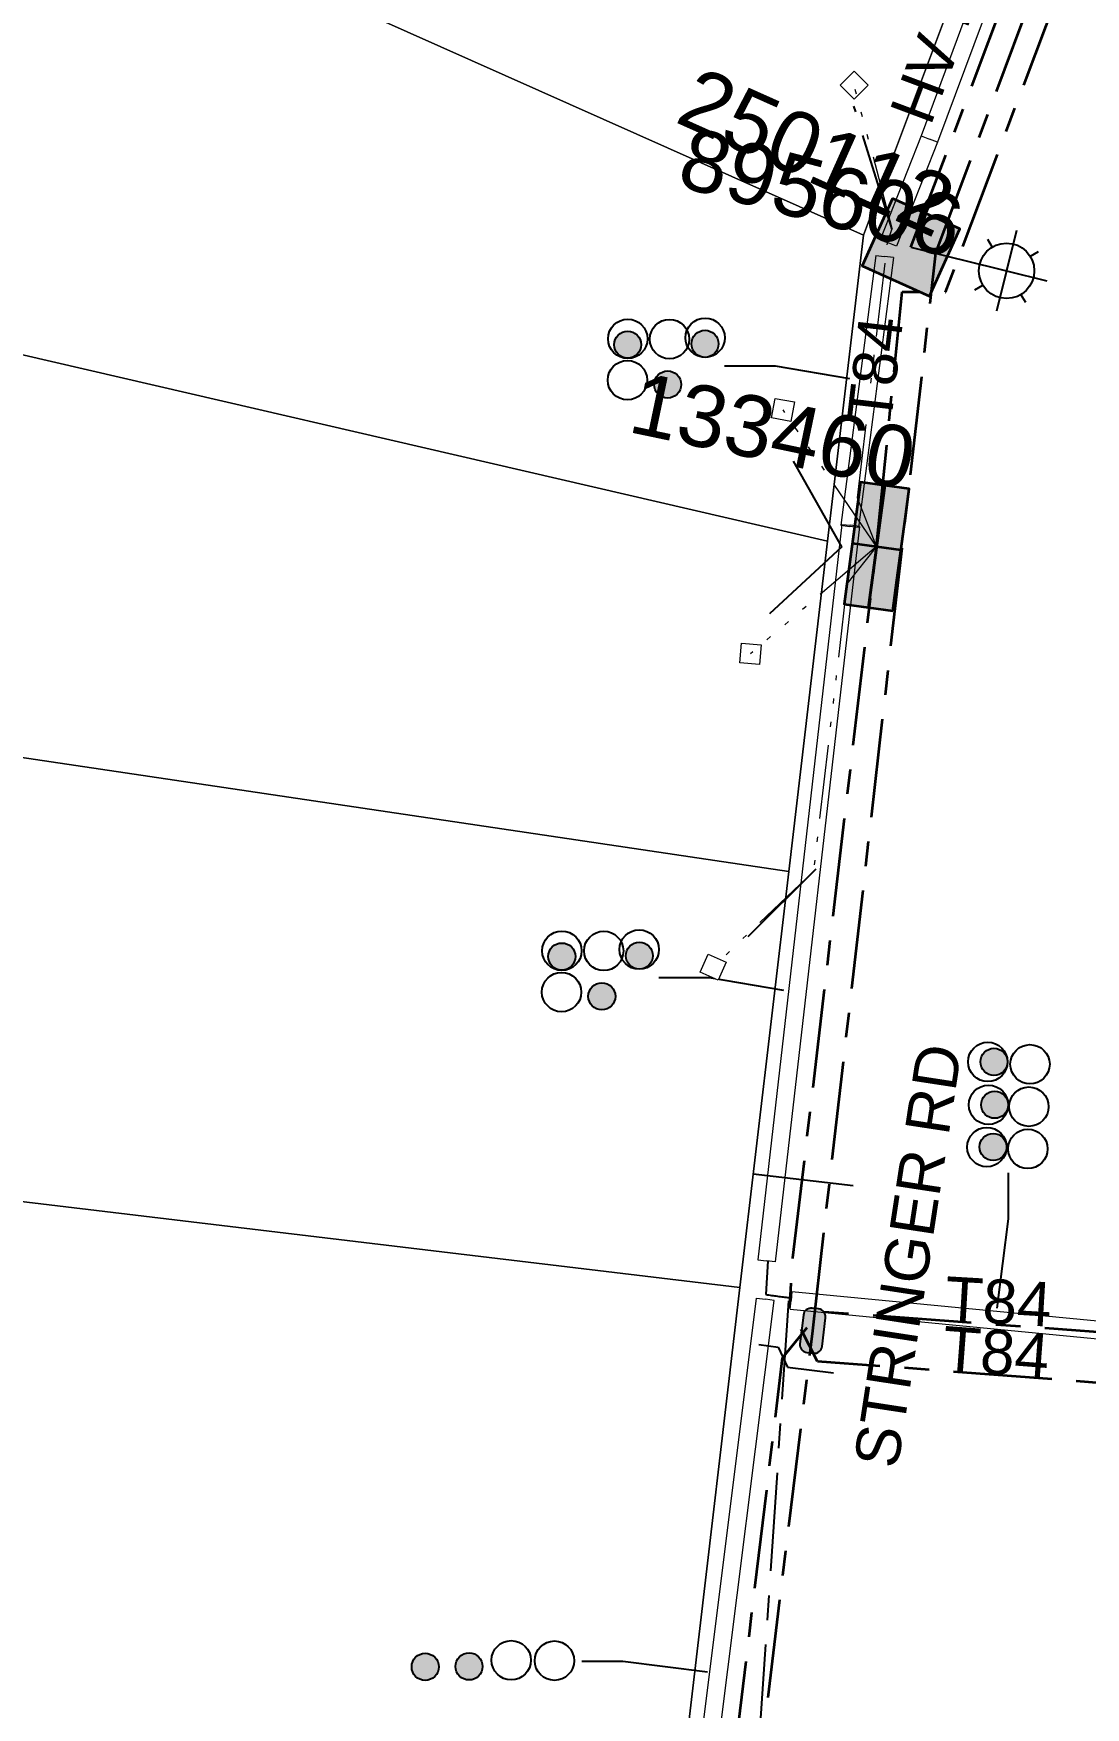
# Model space of a CAD drawing. Header units: metres. Extents: x 308278 to 310511, y 6271134 to 6272874.
# Drawn here: x 309193.8 to 309236.6, y 6272219.7 to 6272287.7 of the extents above; entities that cross this region are included whole.
import ezdxf
from ezdxf.enums import TextEntityAlignment as Align

# ---------------------------------------------------------------- set-up
doc = ezdxf.new("R2010")
doc.units = ezdxf.units.M
doc.set_wipeout_variables(frame=1)
for name, pattern in [('Cable Exist UG', [7, 4, -1, 1, -1]), ('DASHED', [19.05, 12.7, -6.35]), ('DOT', [6.35, 0, -6.35]), ('PHANTOMX2', [6.6, 3, -0.75, 0.2, -0.75, 0.2, -0.75, 0.2, -0.75])]:
    doc.linetypes.add(name, pattern=pattern)
doc.layers.get('0').update_dxf_attribs({"color": 6})
for name, color, linetype, lineweight in [('_User Miscellaneous1', 30, 'Continuous', 13), ('_User_HV_Exist', 1, 'Continuous', 35), ('_User_LV_Exist', 5, 'Continuous', 35), ('_User_SL_Exist', 4, 'Continuous', 35), ('Cadastre Developer_SP_NEW', 92, 'Continuous', 15), ('Cadastre Land Parcels_SP_EXT', 118, 'Continuous', 15), ('Cadastre Roads_SP_EXT', 218, 'Continuous', 15), ('Mains_HV_EXT', 13, 'Continuous', 25), ('Mains_LV_EXT', 163, 'Continuous', 25), ('Mains_LV_SL_EXT', 135, 'Continuous', 25), ('Services_SP_EXT', 42, 'PHANTOMX2', 20)]:
    doc.layers.add(name, color=color, linetype=linetype, lineweight=lineweight)
for name, color, linetype in [('Duct_SP_EXT', 30, 'Continuous'), ('Equip_HV_EXT', 7, 'Continuous'), ('Equip_SP_SL_EXT', 7, 'Continuous'), ('SupportsUG_SP_LV_EXT', 7, 'Continuous'), ('SupportsUG_SP_LV_SL_EXT', 7, 'Continuous'), ('Trench_SP_EXT', 7, 'Continuous')]:
    doc.layers.add(name, color=color, linetype=linetype)
doc.layers.add('UNKNOWN_FEATURES', color=1, linetype='DASHED', plot=False)
doc.styles.add('COLUMN_LABEL', font='arial.ttf', dxfattribs={"height": 2})
doc.styles.add('iecARIAL', font='arial.ttf', dxfattribs={"height": 2})
doc.styles.add('POLE_LABEL', font='arial.ttf', dxfattribs={"height": 2})
doc.styles.add('SL_LABEL', font='arial.ttf', dxfattribs={"height": 2})
doc.styles.get("Standard").update_dxf_attribs({"font": 'arial.ttf'})

# ---------------------------------------------------------------- blocks, each defined once
blk = doc.blocks.new('COLUMN_EXT')
blk.add_hatch(color=256).paths.add_polyline_path([(1.5, -1.5), (1.5, 1.5), (-1.5, 1.5), (-1.5, -1.5)])
blk.add_lwpolyline([(1.5, 1.5), (-1.5, 1.5), (-1.5, -1.5), (1.5, -1.5)], close=True)
at = {"flags": 9}
for tag, p in [('NOTES', (-1.813, 2)), ('STREETNAME', (-1.813, 1.6)), ('LOCATION', (-1.813, 1.4)), ('SUBURB', (-1.813, 1.8)), ('OWNED_BY', (-1.813, 0.6)), ('LEGEND', (-1.813, 1.2)), ('USAGE', (-1.813, 1)), ('STATE', (-1.813, 0.8)), ('COLUMN_TYPE', (-1.813, 0.4))]:
    blk.add_attdef(tag, text='', height=0.2, rotation=180, dxfattribs=at).set_placement(p, align=Align.MIDDLE_LEFT)
at = {"flags": 1}
blk.add_attdef('Z', (-1.813, 2.351), '', height=0.2, rotation=180, dxfattribs=at)
at = {"flags": 9}
for tag, style, p in [('STRUCTURE_PLANT_NUMBER', 'POLE_LABEL', (-1.813, -0.031)), ('STREET_CODE', 'COLUMN_LABEL', (-1.813, 0.2))]:
    blk.add_attdef(tag, text='', height=0.2, rotation=180, dxfattribs=dict(at, style=style)).set_placement(p, align=Align.MIDDLE_LEFT)
at = {"style": 'COLUMN_LABEL', "width": 0.9, "flags": 8}
blk.add_attdef('ASSET_NUM', text='', height=2, rotation=270, dxfattribs=at).set_placement((2, -4), align=Align.MIDDLE_LEFT)
blk = doc.blocks.new('PILLAR_EXT')
blk.add_hatch(color=256).paths.add_polyline_path([(-2.5, 1), (-2.5, -1), (2.5, -1), (2.5, 1)])
for p, q in [((0, 1), (0, -1)), ((-2.5, 0), (2.5, 0))]:
    blk.add_line(p, q)
at = {"ltscale": 10}
blk.add_line((2.5, 0), (-2.5, 0), dxfattribs=at)
blk.add_lwpolyline([(-2.5, -1), (-1.25, -1), (1.25, -1), (2.5, -1), (2.5, 1), (-2.5, 1)], close=True)
at = {"width": 0.9, "flags": 8}
blk.add_attdef('ASSET_NUM', text='', height=2, rotation=90, dxfattribs=at).set_placement((-2, 4), align=Align.MIDDLE_LEFT)
for tag, p, flags in [('OWNED_BY', (0, -0.2), 9), ('STATE', (0, -0.4), 9), ('SUPPORT_TYPE', (0, -0.6), 9), ('USAGE', (0, -0.8), 9), ('LEGEND', (0, -1), 9), ('LOCATION', (0, -1.2), 9), ('NOTES', (0, -1.4), 9), ('STREETNAME', (0, -1.8), 9), ('SUBURB', (0, -2), 1), ('PARENT', (0, -1.6), 9)]:
    blk.add_attdef(tag, p, '', height=0.2, dxfattribs=dict(flags=flags))
blk = doc.blocks.new('DUCT_EXT')
blk.add_circle((0, 0.8), 0.8)
at = {"flags": 1}
blk.add_attdef('Z', (0, 0), '', height=0.2, dxfattribs=at)
at = {"flags": 9}
for tag, p in [('DUCT_CODE', (0, 0)), ('XSECT_TYPE', (0, -0.2)), ('STATE', (0, -0.6)), ('FB_REFERENCE', (0, -0.4)), ('NOTES', (0, -0.8))]:
    blk.add_attdef(tag, text='', height=0.2, dxfattribs=at).set_placement(p, align=Align.MIDDLE_LEFT)
blk = doc.blocks.new('*U479')
at = {"transparency": 33554687, "flags": 9}
for tag, p in [('LRATECODE', (-7.4, 0)), ('LOUTREACHVOCAB', (-7.2, 0)), ('LOUTREACH', (-7, 0)), ('LANTNUMBER', (-6.6, 0)), ('LNEW', (-6.4, 0)), ('LMASTVOCAB', (-6.2, 0)), ('LMAST', (-6, 0)), ('LLAMPVOCAB', (-5.8, 0)), ('LLAMP', (-5.6, 0)), ('LEXIST', (-5.4, 0)), ('LCHARGE3PERCENT', (-5.2, 0)), ('LCHARGE3', (-5, 0)), ('LCHARGE2PERCENT', (-4.8, 0)), ('LCHARGE2', (-4.6, 0)), ('LCHARGE1PERCENT', (-4.4, 0)), ('LCHARGE1', (-4.2, 0)), ('LCATEGORY', (-4, 0)), ('LBRACKETVOCAB', (-3.8, 0)), ('LBRACKET', (-3.6, 0)), ('LKINGHEIGHT', (-3.4, 0)), ('CREPLACE', (-3.2, 0)), ('CREMOVE', (-3, 0)), ('CNUMBER', (-2.8, 0)), ('CNEW', (-2.6, 0)), ('CEXIST', (-2.4, 0)), ('USAGE', (-2.2, 0)), ('STATE', (-2, 0)), ('OWNED_BY', (-1.8, 0)), ('ORIENTATION', (-1.6, 0)), ('OPERATING_VOLTAGE', (-1.4, 0)), ('NO_PHASES', (-1.2, 0)), ('LANTERN_TYPE', (-1, 0)), ('LANTERN_PURPOSE', (-0.8, 0)), ('CONTROL_TYPE', (-0.6, 0)), ('CONSTRUCTED_VOLTAGE', (-0.4, 0))]:
    blk.add_attdef(tag, text='', height=0.001, rotation=270, dxfattribs=at).set_placement(p, align=Align.MIDDLE_LEFT)
at = {"transparency": 33554687, "style": 'SL_LABEL', "flags": 9}
blk.add_attdef('STREET_CODE', text='', height=0.001, rotation=270, dxfattribs=at).set_placement((0.001, 0), align=Align.MIDDLE_LEFT)
at = {"transparency": 33554687, "flags": 1}
blk.add_attdef('Z', (0, 0), '', height=0.001, rotation=270, dxfattribs=at)
at = {"transparency": 33554687, "width": 0.9}
blk.add_attdef('LNUMBER', text='', height=1, dxfattribs=at).set_placement((7, -1), align=Align.MIDDLE_LEFT)
at = {"transparency": 33554687, "flags": 9}
for tag, p in [('LREMOVE', (0, -7.6)), ('LREPLACE', (0, -7.8)), ('LTYPE', (0, -8)), ('LTYPEVOCAB', (0, -8.2)), ('LEGEND', (0, -8.4)), ('SUBURB', (0, -8.6)), ('STREETNAME', (0, -8.8)), ('LOCATION', (0, -9)), ('NOTES', (0, -9.2)), ('MAINTAINED_BY', (0, -9.863))]:
    blk.add_attdef(tag, text='', height=0.001, dxfattribs=at).set_placement(p, align=Align.MIDDLE_LEFT)
blk.add_attdef('OPERATED_BY', (0, -9.607), '', height=0.001, dxfattribs=at)
at = {"linetype": 'DOT', "transparency": 33554687}
blk.add_wipeout([(5.688, 0), (5.061, -1.061), (4, -1.688), (2.939, -1.061), (2.313, 0), (2.939, 1.061), (4, 1.687), (5.061, 1.061)], dxfattribs=at)
at = {"transparency": 33554687}
for p, q in [((4, 1.687), (4, 0)), ((2.939, 1.061), (3.205, 0.795)), ((5.061, 1.061), (4.795, 0.795)), ((0, 0), (4, 0)), ((4, 0), (5.688, 0)), ((4, 0), (4, -1.688)), ((2.939, -1.061), (3.205, -0.795)), ((5.061, -1.061), (4.795, -0.795))]:
    blk.add_line(p, q, dxfattribs=at)
blk.add_circle((4, 0), 1.125, dxfattribs=at)
blk = doc.blocks.new('CCP_EXT')
at = {"flags": 9}
for tag, p in [('USAGE', (0, -1.2)), ('LEGEND', (0, -1.4)), ('STATE', (0, -1.8)), ('LIFE_SUPPORT', (0, -1.6)), ('NOTES', (0, -2))]:
    blk.add_attdef(tag, text='', height=0.2, dxfattribs=at).set_placement(p, align=Align.MIDDLE_LEFT)
at = {"transparency": 33554687}
blk.add_wipeout([(0, 0.566), (0.566, 0), (0, -0.566), (-0.566, 0)], dxfattribs=at)
blk.add_lwpolyline([(-0.566, 0), (0, 0.566), (0.566, 0), (0, -0.566), (-0.566, 0)])
at = {"flags": 1}
blk.add_attdef('Z', (0, 0), '', height=0.2, dxfattribs=at)
at = {"flags": 9}
for tag, p in [('CCP_TYPE', (0, 0)), ('OPERATING_VOLTAGE', (0, -0.6)), ('CONSTRUCTED_VOLTAGE', (0, -0.2)), ('NO_PHASES', (0, -0.4)), ('ORIENTATION', (0, -0.8)), ('OWNED_BY', (0, -1))]:
    blk.add_attdef(tag, text='', height=0.2, dxfattribs=at).set_placement(p, align=Align.MIDDLE_LEFT)
blk = doc.blocks.new('HV_STJ_EXT')
h = blk.add_hatch(color=256)
edge = h.paths.add_edge_path()
edge.add_ellipse((-0.586, 0.131), major_axis=(0.226, 0.226), ratio=1, start_angle=44.99996, end_angle=135)
edge.add_line((-0.906, 0.131), (-0.906, -0.131))
edge.add_ellipse((-0.586, -0.131), major_axis=(0.226, 0.226), ratio=1, start_angle=134.99996, end_angle=225)
edge.add_line((-0.586, -0.451), (0.586, -0.451))
edge.add_ellipse((0.586, -0.131), major_axis=(-0.226, 0.226), ratio=1, start_angle=134.99996, end_angle=225)
edge.add_line((0.906, -0.131), (0.906, 0.131))
edge.add_ellipse((0.586, 0.131), major_axis=(-0.226, 0.226), ratio=1, start_angle=224.99996, end_angle=315)
edge.add_line((0.586, 0.451), (-0.586, 0.451))
blk.add_lwpolyline([(-0.906, 0.131), (-0.906, -0.131, 0.414214), (-0.586, -0.451), (0.586, -0.451, 0.414214), (0.906, -0.131), (0.906, 0.131, 0.414214), (0.586, 0.451), (-0.586, 0.451, 0.414214)], format="xyb", close=True)
for tag, flags, p in [('ORIENTATION', 9, (1.5, 0)), ('USAGE', 9, (1.5, -0.2)), ('LEGEND', 9, (1.5, -0.4)), ('NOTES', 9, (1.5, -0.6)), ('Z', 1, (1.5, -0.8))]:
    blk.add_attdef(tag, text='', height=0.2, dxfattribs=dict(flags=flags)).set_placement(p, align=Align.MIDDLE_LEFT)
blk = doc.blocks.new('CABLE_LARGE_EXT')
h = blk.add_hatch(color=256)
edge = h.paths.add_edge_path()
edge.add_arc((0, 0.55), 0.55, 0, 360)
blk.add_circle((0, 0.55), 0.55)
at = {"flags": 1}
blk.add_attdef('Z', (0, 0), '', height=0.2, dxfattribs=at)
at = {"flags": 9}
for tag, p in [('COND_CODE', (0, 0)), ('XSECT_SIZE', (0, -0.6)), ('STATE', (0, -0.4)), ('FB_REFERENCE', (0, -0.2)), ('NOTES', (0, -0.8))]:
    blk.add_attdef(tag, text='', height=0.2, dxfattribs=at).set_placement(p, align=Align.MIDDLE_LEFT)

msp = doc.modelspace()

# ---------------------------------------------------------------- linework, layer by layer
at = {"layer": '_User Miscellaneous1'}
for p, q in [((309226.622, 6272267.758), (309226.979, 6272267.712)), ((309226.659, 6272267.793), (309227.016, 6272267.753)), ((309227.336, 6272267.666), (309226.979, 6272267.712)), ((309227.374, 6272267.712), (309227.016, 6272267.753)), ((309223.243, 6272237.922), (309223.601, 6272237.881)), ((309223.958, 6272237.84), (309223.601, 6272237.881)), ((309224.632, 6272236.628), (309224.597, 6272236.27)), ((309224.632, 6272236.628), (309240.975, 6272235.059)), ((309220.281, 6272213.102), (309223.202, 6272236.357)), ((309220.996, 6272213.012), (309223.916, 6272236.267)), ((309223.202, 6272236.357), (309223.559, 6272236.312)), ((309223.916, 6272236.267), (309223.559, 6272236.312)), ((309224.563, 6272235.912), (309224.597, 6272236.27)), ((309224.563, 6272235.912), (309240.906, 6272234.342))]:
    msp.add_line(p, q, dxfattribs=at)
at = {"layer": '_User_HV_Exist', "linetype": 'Cable Exist UG'}
msp.add_lwpolyline([(309232.85, 6272162.865), (309219.441, 6272185.392), (309225.478, 6272235.035)], dxfattribs=at)
at = {"layer": '_User_LV_Exist', "linetype": 'Cable Exist UG', "flags": 128}
for points in [[(309239.83, 6272229.747), (309238.008, 6272231.222), (309238.212, 6272232.834), (309238.212, 6272232.834), (309225.675, 6272233.792), (309224.545, 6272235.974), (309224.677, 6272237.992), (309224.677, 6272237.992), (309228.088, 6272267.025)], [(309218.434, 6272185.044), (309220.702, 6272187.027), (309220.702, 6272187.027), (309223.902, 6272214.261), (309222, 6272215.208), (309222, 6272215.208), (309224.258, 6272233.929), (309225.781, 6272235.82), (309240.374, 6272234.748), (309239.83, 6272229.747)]]:
    msp.add_lwpolyline(points, dxfattribs=at)
at = {"layer": 'Cadastre Land Parcels_SP_EXT', "linetype": 'Continuous'}
for points in [[(309236.28, 6272302.845), (309234.044, 6272308.224), (309220.751, 6272314.18), (309201.659, 6272299.756), (309194.445, 6272294.306), (309227.545, 6272279.537), (309236.28, 6272302.845)], [(309227.545, 6272279.537), (309194.445, 6272294.306), (309189.582, 6272290.632), (309181.215, 6272284.311), (309183.73, 6272276.917), (309226.084, 6272267.106), (309227.545, 6272279.537)], [(309226.084, 6272267.106), (309183.73, 6272276.917), (309189.881, 6272258.833), (309224.507, 6272253.689), (309226.084, 6272267.106)], [(309224.507, 6272253.689), (309189.881, 6272258.833), (309187.774, 6272240.946), (309222.522, 6272236.796), (309224.507, 6272253.689)]]:
    msp.add_lwpolyline(points, close=True, dxfattribs=at)
msp.add_lwpolyline([(309147.102, 6272147.106), (309159.079, 6272156.156), (309169.46, 6272163.999), (309179.841, 6272171.842), (309181.934, 6272186.043), (309216.785, 6272187.968), (309222.522, 6272236.796), (309187.774, 6272240.946), (309189.881, 6272258.833), (309183.73, 6272276.917), (309181.215, 6272284.311), (309175.911, 6272280.304), (309163.835, 6272271.181), (309148.364, 6272259.492)], dxfattribs=at)
at = {"layer": 'Duct_SP_EXT'}
for points in [[(309221.898, 6272274.238), (309223.949, 6272274.238), (309226.967, 6272273.724)], [(309219.225, 6272249.382), (309221.277, 6272249.382), (309224.294, 6272248.868)], [(309233.42, 6272241.453), (309233.421, 6272239.578), (309232.957, 6272235.947)], [(309216.099, 6272221.608), (309217.768, 6272221.608), (309221.201, 6272221.178)]]:
    msp.add_lwpolyline(points, dxfattribs=at)
at = {"layer": 'Mains_HV_EXT', "linetype": 'Cable Exist UG'}
msp.add_lwpolyline([(309232.85, 6272162.865), (309219.441, 6272185.392), (309225.478, 6272235.035)], dxfattribs=at)
at = {"layer": 'Trench_SP_EXT', "linetype": 'Cable Exist UG'}
for points in [[(309226.662, 6272266.881), (309224.3, 6272271.058)], [(309225.607, 6272253.782), (309222.849, 6272251.033)], [(309223.661, 6272237.877), (309223.572, 6272236.508)], [(309224.497, 6272236.253), (309223.189, 6272216.762), (309223.945, 6272192.973), (309224.648, 6272186.625), (309226.214, 6272179.565), (309231.164, 6272164.852)]]:
    msp.add_lwpolyline(points, dxfattribs=at)
msp.add_lwpolyline([(309224.516, 6272236.386, -0.01696), (309223.572, 6272236.508)], format="xyb", dxfattribs=at)
at = {"layer": 'UNKNOWN_FEATURES'}
for points in [[(309223.065, 6272241.413), (309227.119, 6272240.941)], [(309223.291, 6272234.473), (309224.071, 6272234.371), (309224.455, 6272233.558), (309226.328, 6272233.332)]]:
    msp.add_lwpolyline(points, dxfattribs=at)

# ---------------------------------------------------------------- block references
at = {"layer": 'Duct_SP_EXT'}
for name, p in [('DUCT_EXT', (309217.964, 6272274.529)), ('DUCT_EXT', (309219.662, 6272274.52)), ('DUCT_EXT', (309221.106, 6272274.575)), ('CABLE_LARGE_EXT', (309217.96, 6272274.541)), ('CABLE_LARGE_EXT', (309221.106, 6272274.575)), ('DUCT_EXT', (309217.951, 6272272.85)), ('CABLE_LARGE_EXT', (309219.586, 6272272.924)), ('DUCT_EXT', (309215.292, 6272249.673)), ('CABLE_LARGE_EXT', (309215.288, 6272249.686)), ('DUCT_EXT', (309216.989, 6272249.664)), ('DUCT_EXT', (309218.434, 6272249.719)), ('CABLE_LARGE_EXT', (309218.434, 6272249.719)), ('DUCT_EXT', (309215.279, 6272247.994)), ('CABLE_LARGE_EXT', (309216.914, 6272248.068)), ('DUCT_EXT', (309213.235, 6272220.848)), ('DUCT_EXT', (309214.986, 6272220.833)), ('CABLE_LARGE_EXT', (309209.739, 6272220.833)), ('CABLE_LARGE_EXT', (309211.52, 6272220.848))]:
    msp.add_blockref(name, p, dxfattribs=at)
for name, p, rotation in [('DUCT_EXT', (309233.391, 6272245.957), 90.15290493845559), ('DUCT_EXT', (309235.105, 6272245.861), 90.15290493845559), ('CABLE_LARGE_EXT', (309233.391, 6272245.957), 89.89894933284414), ('DUCT_EXT', (309233.419, 6272244.214), 90.16984120617657), ('CABLE_LARGE_EXT', (309233.419, 6272244.214), 90.0000000000002), ('DUCT_EXT', (309235.059, 6272244.14), 90.16984120617657), ('DUCT_EXT', (309233.356, 6272242.5), 90.16984120617657), ('DUCT_EXT', (309235.018, 6272242.423), 90.16984120617657), ('CABLE_LARGE_EXT', (309233.356, 6272242.5), 89.89894933284414)]:
    msp.add_blockref(name, p, dxfattribs=dict(at, rotation=rotation))
at = {"layer": 'Equip_HV_EXT', "rotation": 83.29828173509942}
msp.add_blockref('HV_STJ_EXT', (309225.478, 6272235.035), dxfattribs=at)
at = {"layer": 'SupportsUG_SP_LV_EXT'}
ref = msp.add_blockref('PILLAR_EXT', (309228.073, 6272266.892), dxfattribs=dict(at, rotation=82.38209085054753))
ref.add_attrib('ASSET_NUM', '133460', dxfattribs={"layer": '0', "height": 2.5, "rotation": 348.15621, "style": 'iecARIAL'}).set_placement((309229.573, 6272270.392), align=Align.MIDDLE_RIGHT)
at = {"layer": 'SupportsUG_SP_LV_SL_EXT'}
ref = msp.add_blockref('COLUMN_EXT', (309229.469, 6272279.047), dxfattribs=dict(at, rotation=65.84110137566259))
ref.add_attrib('ASSET_NUM', '895606', dxfattribs={"layer": '0', "height": 2.5, "rotation": 345.25858, "style": 'COLUMN_LABEL'}).set_placement((309231.469, 6272279.797), align=Align.MIDDLE_RIGHT)

# ---------------------------------------------------------------- texts
at = {"layer": 'Cadastre Roads_SP_EXT'}
msp.add_text('STRINGER RD', height=1.8, rotation=81.29263, dxfattribs=at).set_placement((309228.921, 6272229.387))
at = {"layer": 'Mains_LV_EXT'}
for rotation, p in [(356.62825, (309230.807, 6272235.451)), (355.67037, (309230.699, 6272233.439))]:
    msp.add_text('T84', height=1.8, rotation=rotation, dxfattribs=at).set_placement(p)

# ---------------------------------------------------------------- next in the draw order: block references
at = {"layer": 'Equip_SP_SL_EXT'}
ref = msp.add_blockref('*U479', (309229.469, 6272279.047), dxfattribs=dict(at, rotation=346.1640492862975))
ref.add_attrib('ASSET_NUM', '250112', dxfattribs={"layer": '0', "height": 2.5, "rotation": 335.91429, "style": 'iecARIAL'}).set_placement((309230.969, 6272280.547), align=Align.MIDDLE_RIGHT)
at = {"layer": 'Services_SP_EXT'}
for p, rotation in [((309224.275, 6272272.444), 304.382090632205), ((309222.949, 6272262.533), 40.3820908222731), ((309221.432, 6272249.808), 290.9271690418069)]:
    msp.add_blockref('CCP_EXT', p, dxfattribs=dict(at, rotation=rotation))

# ---------------------------------------------------------------- next in the draw order: linework, layer by layer
at = {"layer": '_User Miscellaneous1'}
for p, q in [((309237.403, 6272303.845), (309229.88, 6272283.57)), ((309238.082, 6272303.606), (309230.552, 6272283.312)), ((309229.88, 6272283.57), (309228.214, 6272279.356)), ((309230.552, 6272283.312), (309228.883, 6272279.092)), ((309229.88, 6272283.57), (309230.216, 6272283.441)), ((309230.552, 6272283.312), (309230.216, 6272283.441)), ((309228.214, 6272279.356), (309228.548, 6272279.224)), ((309228.883, 6272279.092), (309228.548, 6272279.224)), ((309228.04, 6272278.719), (309226.622, 6272267.758)), ((309228.754, 6272278.627), (309227.336, 6272267.666)), ((309228.04, 6272278.719), (309228.397, 6272278.673)), ((309228.754, 6272278.627), (309228.397, 6272278.673)), ((309226.659, 6272267.793), (309223.243, 6272237.922)), ((309227.374, 6272267.712), (309223.958, 6272237.84))]:
    msp.add_line(p, q, dxfattribs=at)
at = {"layer": '_User_LV_Exist', "linetype": 'Cable Exist UG', "flags": 128}
msp.add_lwpolyline([(309228.089, 6272267.029), (309229.108, 6272277.233), (309230.874, 6272277.229), (309230.874, 6272277.229), (309239.952, 6272301.245), (309238.441, 6272302.911)], dxfattribs=at)
at = {"layer": '_User_SL_Exist', "linetype": 'Cable Exist UG', "flags": 128}
msp.add_lwpolyline([(309229.469, 6272279.047), (309237.875, 6272301.321), (309237.875, 6272301.321), (309237.351, 6272302.357), (309237.947, 6272304.084), (309239.032, 6272304.324), (309243.664, 6272316.847), (309243.105, 6272319.326), (309249.557, 6272334.633)], dxfattribs=at)
at = {"layer": 'Cadastre Developer_SP_NEW', "linetype": 'Continuous'}
msp.add_lwpolyline([(309147.102, 6272147.106), (309159.079, 6272156.156), (309169.46, 6272163.999), (309179.841, 6272171.842), (309181.934, 6272186.043), (309216.785, 6272187.968), (309222.522, 6272236.796), (309187.774, 6272240.946), (309189.881, 6272258.833), (309183.73, 6272276.917), (309181.215, 6272284.311), (309175.911, 6272280.304), (309163.835, 6272271.181), (309148.364, 6272259.492)], dxfattribs=at)
at = {"layer": 'Mains_LV_SL_EXT', "linetype": 'Cable Exist UG'}
msp.add_lwpolyline([(309229.469, 6272279.047), (309237.875, 6272301.321), (309237.875, 6272301.321), (309237.351, 6272302.357), (309237.947, 6272304.084), (309239.032, 6272304.324), (309243.664, 6272316.847), (309243.105, 6272319.326), (309249.557, 6272334.633)], dxfattribs=at)
at = {"layer": 'Services_SP_EXT'}
for points in [[(309228.073, 6272266.892), (309224.275, 6272272.444)], [(309228.073, 6272266.892), (309226.871, 6272265.381), (309226.871, 6272265.381), (309225.508, 6272253.685), (309221.432, 6272249.808)], [(309228.073, 6272266.892), (309222.949, 6272262.533)]]:
    msp.add_lwpolyline(points, dxfattribs=at)
at = {"layer": 'Trench_SP_EXT', "linetype": 'Cable Exist UG'}
msp.add_lwpolyline([(309226.662, 6272266.881), (309223.112, 6272263.588)], dxfattribs=at)

# ---------------------------------------------------------------- next in the draw order: block references
at = {"layer": '_User_LV_Exist'}
ref = msp.add_blockref('PILLAR_EXT', (309228.073, 6272266.892), dxfattribs=dict(at, rotation=82.38209085054753))
ref.add_attrib('ASSET_NUM', '133460', dxfattribs={"layer": '0', "height": 2.5, "rotation": 348.15621, "style": 'iecARIAL'}).set_placement((309229.573, 6272270.392), align=Align.MIDDLE_RIGHT)
at = {"layer": '_User_SL_Exist'}
ref = msp.add_blockref('COLUMN_EXT', (309229.469, 6272279.047), dxfattribs=dict(at, rotation=65.84110137566259))
ref.add_attrib('ASSET_NUM', '895606', dxfattribs={"layer": '0', "height": 2.5, "rotation": 345.25858, "style": 'COLUMN_LABEL'}).set_placement((309231.469, 6272279.797), align=Align.MIDDLE_RIGHT)
at = {"layer": 'Services_SP_EXT'}
msp.add_blockref('CCP_EXT', (309227.161, 6272285.637), dxfattribs=at)

# ---------------------------------------------------------------- next in the draw order: texts
at = {"layer": 'Mains_HV_EXT'}
msp.add_text('HV Earthing', height=1.8, rotation=69.45436, dxfattribs=at).set_placement((309230.262, 6272283.936))
at = {"layer": 'Mains_LV_EXT'}
msp.add_text('T84', height=1.8, rotation=83.29814, dxfattribs=at).set_placement((309228.651, 6272271.817))

# ---------------------------------------------------------------- next in the draw order: linework, layer by layer
at = {"layer": '_User_HV_Exist', "linetype": 'Cable Exist UG'}
msp.add_lwpolyline([(309225.478, 6272235.035), (309230.482, 6272278.825), (309244.602, 6272316.499), (309244.047, 6272318.98), (309244.047, 6272318.98), (309241.224, 6272319.561), (309236.751, 6272321.211), (309229.461, 6272324.477), (309221.975, 6272327.81), (309219.282, 6272329.257), (309216.764, 6272331.033), (309214.596, 6272333.037), (309212.789, 6272335.18), (309202.564, 6272348.935), (309196.067, 6272358.001), (309193.06, 6272362.019), (309123.981, 6272309.167), (309119.181, 6272315.654)], dxfattribs=at)
at = {"layer": 'Cadastre Roads_SP_EXT', "linetype": 'Continuous'}
msp.add_lwpolyline([(309236.28, 6272302.845), (309227.545, 6272279.537), (309226.084, 6272267.106), (309224.508, 6272253.689), (309222.522, 6272236.796), (309216.785, 6272187.968), (309216.435, 6272184.987), (309222.969, 6272173.805)], dxfattribs=at)
at = {"layer": 'Mains_HV_EXT', "linetype": 'Cable Exist UG'}
msp.add_lwpolyline([(309225.478, 6272235.035), (309230.482, 6272278.825), (309244.602, 6272316.499), (309244.047, 6272318.98), (309244.047, 6272318.98), (309241.224, 6272319.561), (309236.751, 6272321.211), (309229.461, 6272324.477), (309221.975, 6272327.81), (309219.282, 6272329.257), (309216.764, 6272331.033), (309214.596, 6272333.037), (309212.789, 6272335.18), (309202.564, 6272348.935), (309196.067, 6272358.001), (309193.06, 6272362.019), (309123.981, 6272309.167), (309119.181, 6272315.654)], dxfattribs=at)
at = {"layer": 'Services_SP_EXT'}
msp.add_lwpolyline([(309228.073, 6272266.892), (309227.298, 6272268.866), (309227.298, 6272268.866), (309228.524, 6272279.3), (309228.713, 6272279.806), (309227.161, 6272285.637)], dxfattribs=at)
at = {"layer": 'Trench_SP_EXT', "linetype": 'Cable Exist UG'}
msp.add_lwpolyline([(309228.701, 6272279.772), (309227.154, 6272284.779)], dxfattribs=at)

doc.saveas('drawing.dxf')
